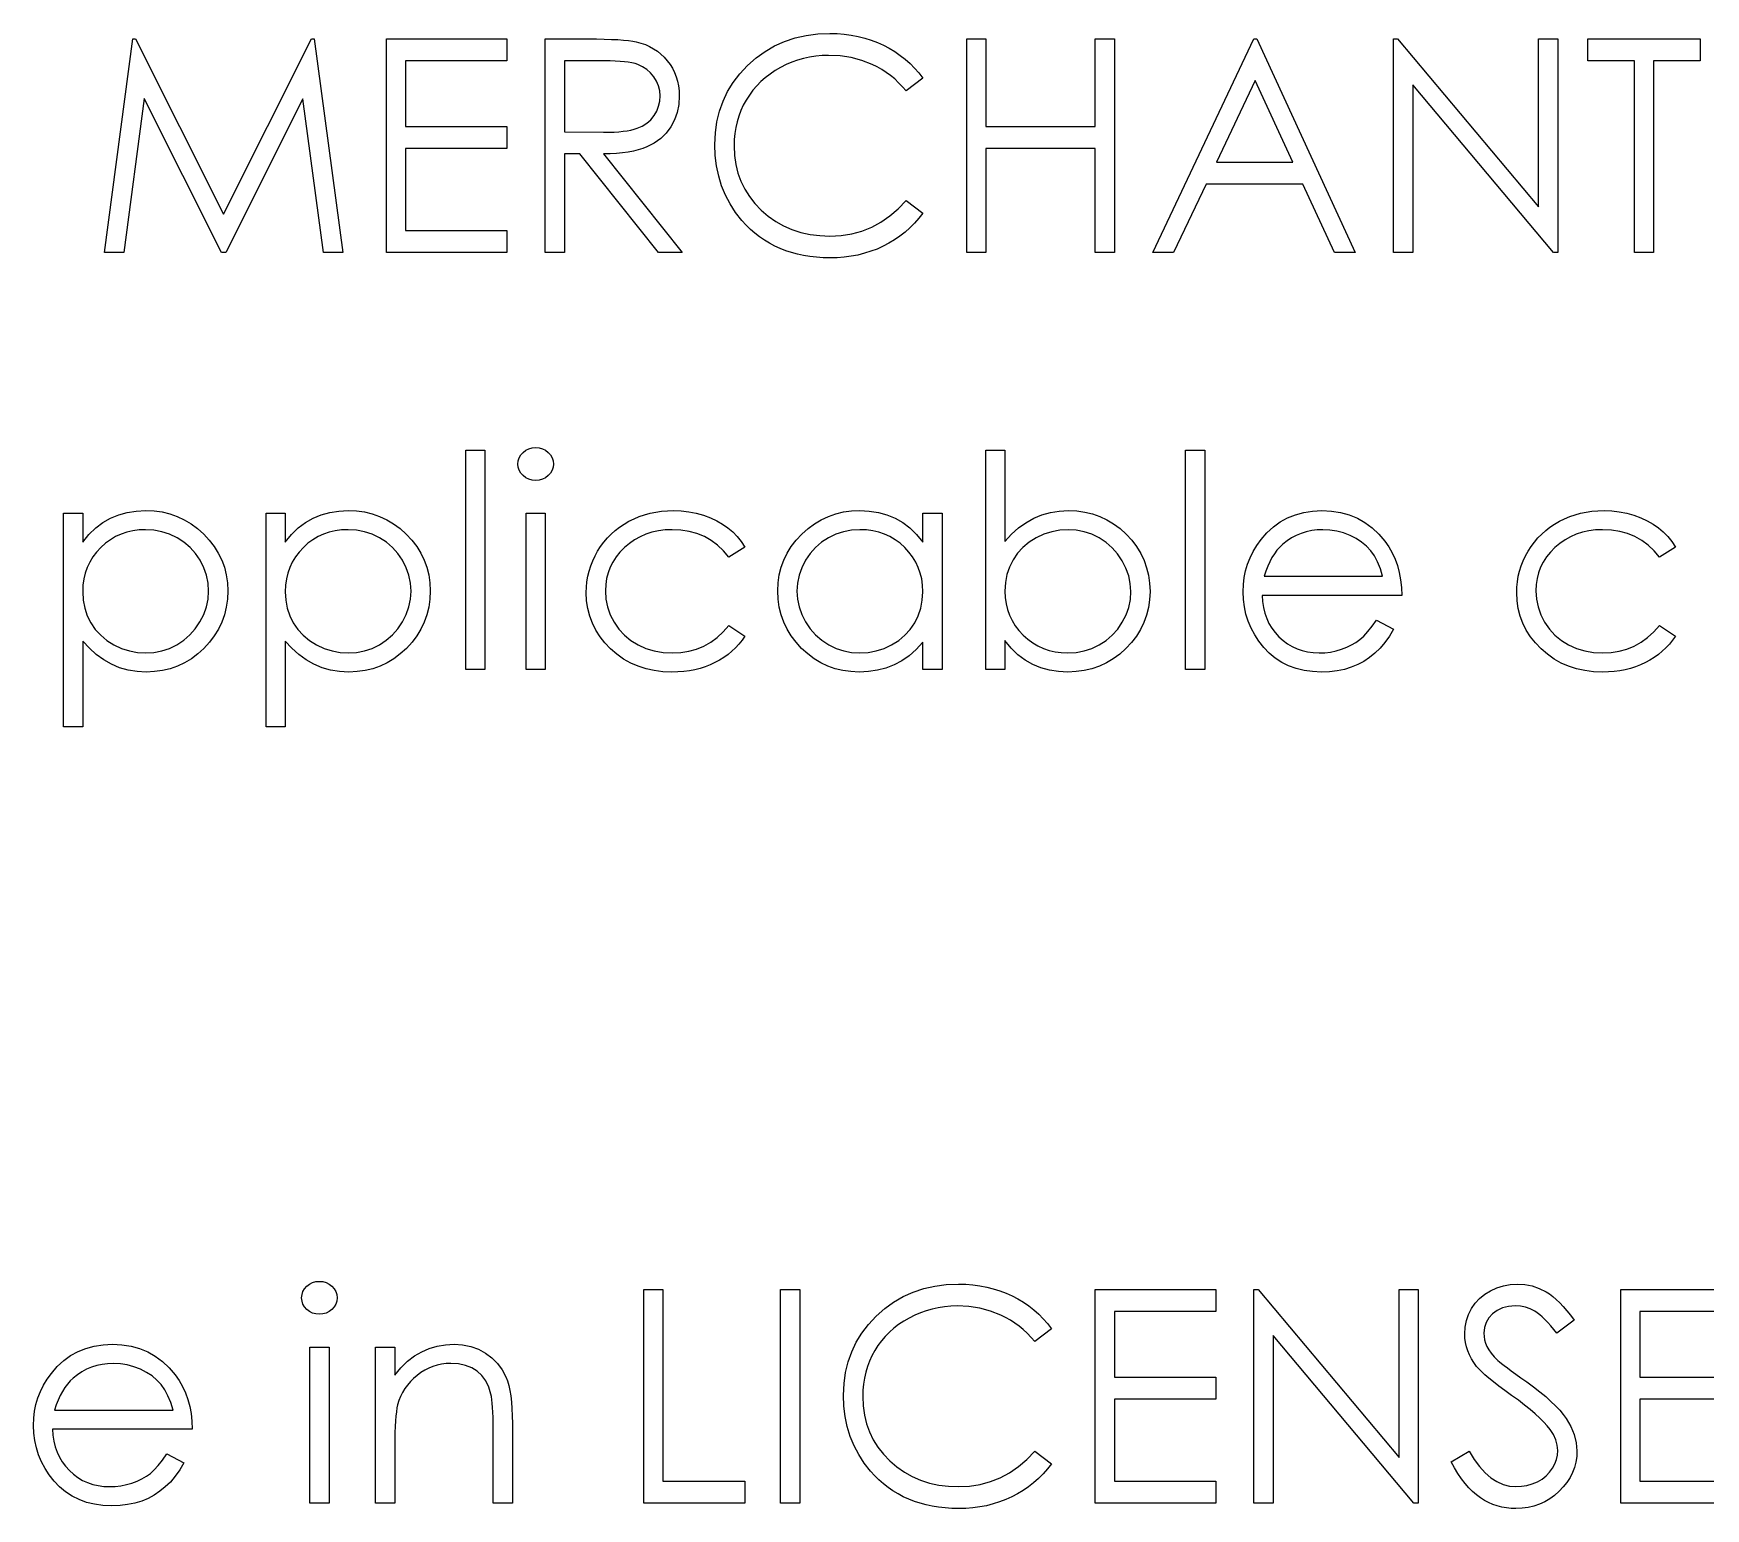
# Model space of a CAD drawing. Header units: millimetres. Extents: x -49 to 245, y 0 to 119.
# Drawn here: x 34.91 to 62.33, y 67.29 to 91.47 of the extents above; entities that cross this region are included whole.
import ezdxf

# ---------------------------------------------------------------- set-up
doc = ezdxf.new("R2010")
doc.units = ezdxf.units.MM

msp = doc.modelspace()

# ---------------------------------------------------------------- linework, layer by layer
at = {"color": 7, "linetype": 'Continuous', "flags": 128}
for points in [[(36.077, 87.879), (36.539, 91.379), (36.539, 91.379), (36.584, 91.379), (36.584, 91.379), (38.029, 88.507), (38.029, 88.507), (39.471, 91.379), (39.471, 91.379), (39.516, 91.379), (39.516, 91.379), (39.981, 87.879), (39.981, 87.879), (39.665, 87.879), (39.665, 87.879), (39.33, 90.397), (39.33, 90.397), (38.067, 87.879), (38.067, 87.879), (37.996, 87.879), (37.996, 87.879), (36.728, 90.403), (36.728, 90.403), (36.393, 87.879), (36.393, 87.879), (36.077, 87.879)], [(40.699, 91.379), (42.673, 91.379), (42.673, 91.379), (42.673, 91.02), (42.673, 91.02), (41.013, 91.02), (41.013, 91.02), (41.013, 89.943), (41.013, 89.943), (42.673, 89.943), (42.673, 89.943), (42.673, 89.584), (42.673, 89.584), (41.013, 89.584), (41.013, 89.584), (41.013, 88.237), (41.013, 88.237), (42.673, 88.237), (42.673, 88.237), (42.673, 87.879), (42.673, 87.879), (40.699, 87.879), (40.699, 87.879), (40.699, 91.379)], [(43.301, 91.379), (44.002, 91.379), (44.002, 91.379), (44.142, 91.378), (44.271, 91.376), (44.388, 91.371), (44.493, 91.367), (44.586, 91.36), (44.667, 91.352), (44.737, 91.342), (44.795, 91.331), (44.795, 91.331), (44.871, 91.311), (44.944, 91.285), (45.014, 91.254), (45.079, 91.218), (45.141, 91.177), (45.199, 91.13), (45.253, 91.079), (45.304, 91.022), (45.35, 90.962), (45.39, 90.898), (45.424, 90.83), (45.451, 90.759), (45.473, 90.685), (45.488, 90.608), (45.497, 90.527), (45.5, 90.443), (45.5, 90.443), (45.492, 90.303), (45.466, 90.173), (45.422, 90.051), (45.362, 89.937), (45.286, 89.835), (45.195, 89.746), (45.088, 89.67), (44.967, 89.607), (44.9, 89.582), (44.827, 89.558), (44.748, 89.539), (44.662, 89.523), (44.571, 89.511), (44.473, 89.502), (44.369, 89.496), (44.259, 89.494), (44.259, 89.494), (45.545, 87.879), (45.545, 87.879), (45.157, 87.879), (45.157, 87.879), (43.871, 89.494), (43.871, 89.494), (43.616, 89.494), (43.616, 89.494), (43.616, 87.879), (43.616, 87.879), (43.301, 87.879), (43.301, 87.879), (43.301, 91.379)], [(49.494, 90.736), (49.219, 90.526), (49.219, 90.526), (49.159, 90.595), (49.097, 90.661), (49.032, 90.722), (48.964, 90.778), (48.892, 90.83), (48.819, 90.878), (48.742, 90.921), (48.662, 90.961), (48.495, 91.026), (48.32, 91.072), (48.138, 91.1), (47.947, 91.109), (47.947, 91.109), (47.842, 91.106), (47.738, 91.097), (47.637, 91.081), (47.538, 91.059), (47.44, 91.031), (47.344, 90.998), (47.251, 90.957), (47.159, 90.911), (47.071, 90.859), (46.988, 90.803), (46.91, 90.743), (46.837, 90.678), (46.769, 90.609), (46.707, 90.536), (46.649, 90.459), (46.597, 90.377), (46.55, 90.292), (46.51, 90.205), (46.475, 90.115), (46.447, 90.022), (46.426, 89.926), (46.41, 89.829), (46.4, 89.728), (46.398, 89.625), (46.398, 89.625), (46.405, 89.47), (46.426, 89.322), (46.46, 89.18), (46.509, 89.046), (46.572, 88.917), (46.649, 88.795), (46.739, 88.679), (46.844, 88.571), (46.959, 88.472), (47.081, 88.385), (47.211, 88.313), (47.348, 88.254), (47.492, 88.207), (47.644, 88.174), (47.803, 88.154), (47.969, 88.148), (47.969, 88.148), (48.152, 88.157), (48.327, 88.184), (48.495, 88.23), (48.655, 88.294), (48.807, 88.376), (48.953, 88.476), (49.089, 88.594), (49.219, 88.731), (49.219, 88.731), (49.494, 88.523), (49.494, 88.523), (49.427, 88.438), (49.355, 88.357), (49.28, 88.282), (49.201, 88.212), (49.117, 88.146), (49.03, 88.086), (48.938, 88.031), (48.842, 87.98), (48.744, 87.935), (48.642, 87.897), (48.537, 87.864), (48.43, 87.836), (48.319, 87.815), (48.206, 87.801), (48.09, 87.792), (47.971, 87.789), (47.971, 87.789), (47.858, 87.791), (47.748, 87.799), (47.641, 87.811), (47.538, 87.827), (47.437, 87.848), (47.339, 87.875), (47.245, 87.906), (47.153, 87.942), (47.064, 87.982), (46.978, 88.028), (46.895, 88.078), (46.816, 88.133), (46.739, 88.193), (46.665, 88.257), (46.595, 88.327), (46.527, 88.401), (46.527, 88.401), (46.424, 88.533), (46.333, 88.673), (46.257, 88.819), (46.194, 88.972), (46.146, 89.131), (46.112, 89.297), (46.091, 89.469), (46.084, 89.649), (46.084, 89.649), (46.092, 89.837), (46.117, 90.018), (46.159, 90.192), (46.218, 90.357), (46.293, 90.515), (46.386, 90.665), (46.494, 90.808), (46.621, 90.943), (46.759, 91.067), (46.906, 91.173), (47.062, 91.263), (47.226, 91.337), (47.398, 91.395), (47.579, 91.435), (47.769, 91.46), (47.967, 91.468), (47.967, 91.468), (48.087, 91.465), (48.205, 91.456), (48.319, 91.441), (48.431, 91.42), (48.54, 91.393), (48.645, 91.36), (48.749, 91.32), (48.848, 91.275), (48.944, 91.225), (49.036, 91.17), (49.124, 91.109), (49.206, 91.045), (49.285, 90.975), (49.359, 90.9), (49.429, 90.82), (49.494, 90.736)], [(50.212, 91.379), (50.526, 91.379), (50.526, 91.379), (50.526, 89.943), (50.526, 89.943), (52.321, 89.943), (52.321, 89.943), (52.321, 91.379), (52.321, 91.379), (52.635, 91.379), (52.635, 91.379), (52.635, 87.879), (52.635, 87.879), (52.321, 87.879), (52.321, 87.879), (52.321, 89.584), (52.321, 89.584), (50.526, 89.584), (50.526, 89.584), (50.526, 87.879), (50.526, 87.879), (50.212, 87.879), (50.212, 87.879), (50.212, 91.379)], [(54.968, 91.379), (56.584, 87.879), (56.584, 87.879), (56.242, 87.879), (56.242, 87.879), (55.725, 89), (55.725, 89), (54.138, 89), (54.138, 89), (53.606, 87.879), (53.606, 87.879), (53.263, 87.879), (53.263, 87.879), (54.923, 91.379), (54.923, 91.379), (54.968, 91.379)], [(57.212, 87.879), (57.212, 91.379), (57.212, 91.379), (57.278, 91.379), (57.278, 91.379), (59.59, 88.624), (59.59, 88.624), (59.59, 91.379), (59.59, 91.379), (59.904, 91.379), (59.904, 91.379), (59.904, 87.879), (59.904, 87.879), (59.833, 87.879), (59.833, 87.879), (57.526, 90.627), (57.526, 90.627), (57.526, 87.879), (57.526, 87.879), (57.212, 87.879)], [(60.398, 91.02), (60.398, 91.379), (60.398, 91.379), (62.237, 91.379), (62.237, 91.379), (62.237, 91.02), (62.237, 91.02), (61.475, 91.02), (61.475, 91.02), (61.475, 87.879), (61.475, 87.879), (61.16, 87.879), (61.16, 87.879), (61.16, 91.02), (61.16, 91.02), (60.398, 91.02)], [(43.616, 91.02), (43.616, 89.853), (43.616, 89.853), (44.256, 89.848), (44.256, 89.848), (44.346, 89.849), (44.43, 89.852), (44.508, 89.857), (44.58, 89.864), (44.646, 89.873), (44.706, 89.884), (44.76, 89.898), (44.808, 89.913), (44.892, 89.951), (44.967, 89.998), (45.031, 90.055), (45.086, 90.122), (45.13, 90.196), (45.161, 90.274), (45.18, 90.357), (45.186, 90.443), (45.186, 90.443), (45.18, 90.527), (45.161, 90.608), (45.129, 90.684), (45.084, 90.757), (45.03, 90.823), (44.967, 90.878), (44.897, 90.923), (44.819, 90.959), (44.774, 90.973), (44.723, 90.985), (44.664, 90.996), (44.6, 91.004), (44.528, 91.011), (44.449, 91.016), (44.364, 91.019), (44.272, 91.02), (44.272, 91.02), (43.616, 91.02)], [(54.942, 90.696), (54.308, 89.359), (54.308, 89.359), (55.559, 89.359), (55.559, 89.359), (54.942, 90.696)], [(42, 84.635), (42.314, 84.635), (42.314, 84.635), (42.314, 81.045), (42.314, 81.045), (42, 81.045), (42, 81.045), (42, 84.635)], [(43.143, 84.68), (43.201, 84.675), (43.255, 84.66), (43.305, 84.635), (43.35, 84.601), (43.388, 84.559), (43.414, 84.513), (43.431, 84.463), (43.436, 84.409), (43.436, 84.409), (43.431, 84.357), (43.414, 84.307), (43.388, 84.262), (43.35, 84.221), (43.305, 84.186), (43.255, 84.161), (43.201, 84.146), (43.143, 84.141), (43.143, 84.141), (43.086, 84.146), (43.033, 84.161), (42.983, 84.186), (42.938, 84.221), (42.901, 84.262), (42.875, 84.307), (42.858, 84.357), (42.853, 84.409), (42.853, 84.409), (42.858, 84.463), (42.875, 84.513), (42.901, 84.559), (42.938, 84.601), (42.983, 84.635), (43.033, 84.66), (43.086, 84.675), (43.143, 84.68)], [(50.526, 81.045), (50.526, 84.635), (50.526, 84.635), (50.84, 84.635), (50.84, 84.635), (50.84, 83.139), (50.84, 83.139), (50.949, 83.259), (51.063, 83.362), (51.184, 83.449), (51.311, 83.521), (51.445, 83.576), (51.585, 83.616), (51.731, 83.64), (51.883, 83.648), (51.883, 83.648), (52.019, 83.641), (52.15, 83.623), (52.275, 83.593), (52.396, 83.551), (52.511, 83.496), (52.622, 83.43), (52.727, 83.351), (52.827, 83.26), (52.919, 83.16), (52.998, 83.056), (53.065, 82.946), (53.121, 82.831), (53.163, 82.711), (53.194, 82.586), (53.212, 82.455), (53.218, 82.319), (53.218, 82.319), (53.212, 82.185), (53.194, 82.056), (53.163, 81.932), (53.119, 81.813), (53.064, 81.699), (52.996, 81.59), (52.916, 81.485), (52.823, 81.387), (52.722, 81.296), (52.616, 81.218), (52.505, 81.151), (52.389, 81.097), (52.267, 81.054), (52.141, 81.024), (52.009, 81.007), (51.873, 81), (51.873, 81), (51.718, 81.008), (51.57, 81.031), (51.43, 81.07), (51.296, 81.124), (51.171, 81.196), (51.053, 81.285), (50.943, 81.393), (50.84, 81.518), (50.84, 81.518), (50.84, 81.045), (50.84, 81.045), (50.526, 81.045)], [(53.801, 84.635), (54.116, 84.635), (54.116, 84.635), (54.116, 81.045), (54.116, 81.045), (53.802, 81.045), (53.802, 81.045), (53.802, 84.635)], [(35.404, 83.603), (35.718, 83.603), (35.718, 83.603), (35.718, 83.13), (35.718, 83.13), (35.821, 83.256), (35.931, 83.363), (36.049, 83.453), (36.175, 83.524), (36.308, 83.578), (36.448, 83.617), (36.596, 83.64), (36.752, 83.648), (36.752, 83.648), (36.888, 83.641), (37.019, 83.624), (37.146, 83.594), (37.267, 83.551), (37.383, 83.497), (37.494, 83.43), (37.601, 83.352), (37.702, 83.261), (37.794, 83.163), (37.874, 83.058), (37.942, 82.949), (37.998, 82.836), (38.041, 82.717), (38.072, 82.593), (38.09, 82.464), (38.096, 82.331), (38.096, 82.331), (38.09, 82.195), (38.072, 82.064), (38.042, 81.938), (37.999, 81.818), (37.944, 81.702), (37.876, 81.592), (37.797, 81.488), (37.705, 81.388), (37.605, 81.297), (37.5, 81.218), (37.389, 81.152), (37.274, 81.097), (37.153, 81.055), (37.028, 81.025), (36.897, 81.007), (36.761, 81), (36.761, 81), (36.609, 81.008), (36.463, 81.033), (36.323, 81.072), (36.189, 81.128), (36.062, 81.199), (35.941, 81.287), (35.827, 81.39), (35.718, 81.509), (35.718, 81.509), (35.718, 80.103), (35.718, 80.103), (35.404, 80.103), (35.404, 80.103), (35.404, 83.603)], [(38.725, 83.603), (39.039, 83.603), (39.039, 83.603), (39.039, 83.13), (39.039, 83.13), (39.142, 83.256), (39.252, 83.363), (39.37, 83.453), (39.495, 83.524), (39.628, 83.578), (39.769, 83.617), (39.916, 83.64), (40.072, 83.648), (40.072, 83.648), (40.208, 83.641), (40.34, 83.624), (40.466, 83.594), (40.587, 83.551), (40.704, 83.497), (40.815, 83.43), (40.921, 83.352), (41.022, 83.261), (41.115, 83.163), (41.195, 83.058), (41.263, 82.949), (41.318, 82.836), (41.361, 82.717), (41.392, 82.593), (41.411, 82.464), (41.417, 82.331), (41.417, 82.331), (41.411, 82.195), (41.392, 82.064), (41.362, 81.938), (41.319, 81.818), (41.264, 81.702), (41.197, 81.592), (41.118, 81.488), (41.026, 81.388), (40.925, 81.297), (40.82, 81.218), (40.709, 81.152), (40.594, 81.097), (40.474, 81.055), (40.348, 81.025), (40.217, 81.007), (40.082, 81), (40.082, 81), (39.93, 81.008), (39.783, 81.033), (39.644, 81.072), (39.51, 81.128), (39.383, 81.199), (39.262, 81.287), (39.147, 81.39), (39.039, 81.509), (39.039, 81.509), (39.039, 80.103), (39.039, 80.103), (38.725, 80.103), (38.725, 80.103), (38.725, 83.603)], [(46.577, 83.048), (46.314, 82.885), (46.314, 82.885), (46.225, 82.99), (46.128, 83.081), (46.023, 83.158), (45.911, 83.221), (45.79, 83.271), (45.662, 83.306), (45.527, 83.327), (45.383, 83.334), (45.383, 83.334), (45.268, 83.329), (45.157, 83.315), (45.052, 83.292), (44.952, 83.261), (44.857, 83.219), (44.766, 83.169), (44.681, 83.11), (44.6, 83.041), (44.527, 82.966), (44.464, 82.887), (44.41, 82.804), (44.367, 82.717), (44.332, 82.627), (44.308, 82.532), (44.294, 82.433), (44.289, 82.331), (44.289, 82.331), (44.298, 82.197), (44.324, 82.067), (44.369, 81.941), (44.432, 81.819), (44.51, 81.706), (44.602, 81.606), (44.707, 81.52), (44.825, 81.447), (44.954, 81.389), (45.09, 81.347), (45.234, 81.323), (45.385, 81.314), (45.385, 81.314), (45.524, 81.321), (45.657, 81.342), (45.782, 81.378), (45.902, 81.427), (46.015, 81.49), (46.121, 81.567), (46.221, 81.658), (46.314, 81.763), (46.314, 81.763), (46.577, 81.591), (46.577, 81.591), (46.529, 81.523), (46.478, 81.458), (46.421, 81.398), (46.362, 81.342), (46.299, 81.289), (46.231, 81.241), (46.159, 81.196), (46.084, 81.155), (46.006, 81.119), (45.924, 81.087), (45.841, 81.061), (45.754, 81.039), (45.665, 81.022), (45.572, 81.01), (45.478, 81.002), (45.38, 81), (45.38, 81), (45.232, 81.006), (45.09, 81.024), (44.955, 81.054), (44.826, 81.095), (44.703, 81.148), (44.587, 81.213), (44.477, 81.291), (44.374, 81.38), (44.28, 81.477), (44.2, 81.58), (44.131, 81.687), (44.075, 81.8), (44.031, 81.919), (44, 82.041), (43.981, 82.17), (43.975, 82.303), (43.975, 82.303), (43.977, 82.393), (43.986, 82.482), (44.001, 82.57), (44.022, 82.656), (44.047, 82.74), (44.08, 82.823), (44.118, 82.903), (44.161, 82.982), (44.21, 83.059), (44.263, 83.13), (44.321, 83.198), (44.383, 83.261), (44.449, 83.32), (44.52, 83.375), (44.596, 83.425), (44.675, 83.472), (44.758, 83.513), (44.843, 83.549), (44.931, 83.579), (45.021, 83.604), (45.114, 83.623), (45.209, 83.637), (45.306, 83.645), (45.406, 83.648), (45.406, 83.648), (45.532, 83.643), (45.656, 83.628), (45.777, 83.604), (45.896, 83.57), (46.01, 83.528), (46.115, 83.48), (46.21, 83.426), (46.297, 83.367), (46.377, 83.3), (46.45, 83.225), (46.517, 83.141), (46.577, 83.048)], [(49.808, 83.603), (49.808, 81.045), (49.808, 81.045), (49.494, 81.045), (49.494, 81.045), (49.494, 81.488), (49.494, 81.488), (49.385, 81.37), (49.271, 81.269), (49.149, 81.185), (49.021, 81.117), (48.887, 81.066), (48.748, 81.03), (48.601, 81.007), (48.449, 81), (48.449, 81), (48.314, 81.007), (48.183, 81.025), (48.058, 81.055), (47.937, 81.097), (47.822, 81.152), (47.712, 81.218), (47.606, 81.297), (47.506, 81.388), (47.414, 81.488), (47.335, 81.592), (47.268, 81.702), (47.213, 81.818), (47.17, 81.938), (47.14, 82.064), (47.122, 82.195), (47.116, 82.331), (47.116, 82.331), (47.122, 82.464), (47.14, 82.593), (47.171, 82.717), (47.214, 82.836), (47.27, 82.949), (47.337, 83.058), (47.417, 83.163), (47.51, 83.261), (47.611, 83.352), (47.717, 83.43), (47.828, 83.497), (47.944, 83.551), (48.066, 83.594), (48.192, 83.624), (48.323, 83.641), (48.459, 83.648), (48.459, 83.648), (48.615, 83.64), (48.764, 83.617), (48.905, 83.578), (49.038, 83.524), (49.164, 83.453), (49.282, 83.363), (49.391, 83.256), (49.494, 83.13), (49.494, 83.13), (49.494, 83.603), (49.494, 83.603), (49.808, 83.603)], [(56.933, 81.853), (57.212, 81.706), (57.212, 81.706), (57.143, 81.589), (57.069, 81.484), (56.991, 81.39), (56.907, 81.309), (56.818, 81.238), (56.724, 81.176), (56.624, 81.123), (56.518, 81.079), (56.407, 81.044), (56.288, 81.02), (56.163, 81.005), (56.03, 81), (56.03, 81), (55.883, 81.007), (55.744, 81.026), (55.614, 81.057), (55.491, 81.101), (55.378, 81.158), (55.272, 81.227), (55.174, 81.309), (55.085, 81.404), (55.005, 81.507), (54.935, 81.612), (54.877, 81.722), (54.829, 81.835), (54.791, 81.95), (54.765, 82.069), (54.749, 82.192), (54.744, 82.317), (54.744, 82.317), (54.749, 82.435), (54.762, 82.55), (54.785, 82.661), (54.817, 82.77), (54.859, 82.875), (54.909, 82.977), (54.97, 83.076), (55.038, 83.171), (55.038, 83.171), (55.136, 83.282), (55.241, 83.38), (55.354, 83.461), (55.475, 83.529), (55.604, 83.58), (55.741, 83.618), (55.885, 83.64), (56.038, 83.648), (56.038, 83.648), (56.195, 83.64), (56.344, 83.616), (56.485, 83.577), (56.618, 83.522), (56.743, 83.451), (56.859, 83.364), (56.968, 83.262), (57.068, 83.144), (57.068, 83.144), (57.133, 83.052), (57.188, 82.956), (57.236, 82.853), (57.274, 82.745), (57.305, 82.631), (57.327, 82.512), (57.341, 82.387), (57.346, 82.257), (57.346, 82.257), (55.058, 82.257), (55.058, 82.257), (55.064, 82.156), (55.078, 82.059), (55.101, 81.967), (55.132, 81.88), (55.169, 81.798), (55.216, 81.72), (55.27, 81.647), (55.333, 81.579), (55.401, 81.517), (55.474, 81.463), (55.55, 81.417), (55.631, 81.38), (55.715, 81.352), (55.803, 81.331), (55.895, 81.319), (55.991, 81.314), (55.991, 81.314), (56.085, 81.318), (56.177, 81.329), (56.268, 81.348), (56.358, 81.374), (56.444, 81.406), (56.523, 81.444), (56.595, 81.486), (56.661, 81.533), (56.725, 81.59), (56.792, 81.663), (56.861, 81.75), (56.933, 81.853)], [(61.834, 83.048), (61.571, 82.885), (61.571, 82.885), (61.482, 82.99), (61.384, 83.081), (61.28, 83.158), (61.167, 83.221), (61.047, 83.271), (60.919, 83.306), (60.783, 83.327), (60.64, 83.334), (60.64, 83.334), (60.525, 83.329), (60.414, 83.315), (60.309, 83.292), (60.208, 83.261), (60.113, 83.219), (60.023, 83.169), (59.937, 83.11), (59.856, 83.041), (59.783, 82.966), (59.72, 82.887), (59.666, 82.804), (59.623, 82.717), (59.589, 82.627), (59.565, 82.532), (59.55, 82.433), (59.545, 82.331), (59.545, 82.331), (59.554, 82.197), (59.581, 82.067), (59.626, 81.941), (59.688, 81.819), (59.767, 81.706), (59.858, 81.606), (59.963, 81.52), (60.081, 81.447), (60.21, 81.389), (60.346, 81.347), (60.49, 81.323), (60.642, 81.314), (60.642, 81.314), (60.78, 81.321), (60.913, 81.342), (61.038, 81.378), (61.158, 81.427), (61.271, 81.49), (61.377, 81.567), (61.477, 81.658), (61.571, 81.763), (61.571, 81.763), (61.834, 81.591), (61.834, 81.591), (61.786, 81.523), (61.734, 81.458), (61.678, 81.398), (61.618, 81.342), (61.555, 81.289), (61.487, 81.241), (61.416, 81.196), (61.341, 81.155), (61.262, 81.119), (61.181, 81.087), (61.097, 81.061), (61.01, 81.039), (60.921, 81.022), (60.829, 81.01), (60.734, 81.002), (60.637, 81), (60.637, 81), (60.488, 81.006), (60.346, 81.024), (60.211, 81.054), (60.082, 81.095), (59.959, 81.148), (59.843, 81.213), (59.734, 81.291), (59.631, 81.38), (59.537, 81.477), (59.456, 81.58), (59.387, 81.687), (59.331, 81.8), (59.287, 81.919), (59.256, 82.041), (59.237, 82.17), (59.231, 82.303), (59.231, 82.303), (59.234, 82.393), (59.243, 82.482), (59.257, 82.57), (59.278, 82.656), (59.304, 82.74), (59.336, 82.823), (59.374, 82.903), (59.417, 82.982), (59.467, 83.059), (59.52, 83.13), (59.577, 83.198), (59.64, 83.261), (59.706, 83.32), (59.776, 83.375), (59.852, 83.425), (59.931, 83.472), (60.014, 83.513), (60.1, 83.549), (60.187, 83.579), (60.278, 83.604), (60.37, 83.623), (60.465, 83.637), (60.562, 83.645), (60.663, 83.648), (60.663, 83.648), (60.788, 83.643), (60.912, 83.628), (61.034, 83.604), (61.153, 83.57), (61.266, 83.528), (61.372, 83.48), (61.467, 83.426), (61.554, 83.367), (61.633, 83.3), (61.706, 83.225), (61.773, 83.141), (61.834, 83.048)], [(42.987, 83.603), (43.301, 83.603), (43.301, 83.603), (43.301, 81.045), (43.301, 81.045), (42.987, 81.045), (42.987, 81.045), (42.987, 83.603)], [(36.749, 83.334), (36.642, 83.329), (36.54, 83.315), (36.442, 83.293), (36.348, 83.261), (36.258, 83.22), (36.173, 83.17), (36.092, 83.111), (36.015, 83.043), (35.946, 82.968), (35.886, 82.888), (35.835, 82.804), (35.792, 82.716), (35.76, 82.623), (35.737, 82.526), (35.723, 82.424), (35.718, 82.318), (35.718, 82.318), (35.727, 82.18), (35.751, 82.048), (35.792, 81.924), (35.851, 81.807), (35.924, 81.699), (36.013, 81.603), (36.115, 81.519), (36.231, 81.447), (36.357, 81.389), (36.486, 81.347), (36.618, 81.323), (36.754, 81.314), (36.754, 81.314), (36.887, 81.323), (37.016, 81.348), (37.141, 81.389), (37.262, 81.448), (37.375, 81.522), (37.476, 81.609), (37.564, 81.709), (37.641, 81.823), (37.702, 81.945), (37.747, 82.07), (37.773, 82.197), (37.782, 82.328), (37.782, 82.328), (37.774, 82.459), (37.747, 82.586), (37.704, 82.711), (37.642, 82.832), (37.566, 82.945), (37.478, 83.043), (37.378, 83.13), (37.266, 83.202), (37.144, 83.259), (37.018, 83.301), (36.886, 83.325), (36.749, 83.334)], [(40.069, 83.334), (39.963, 83.329), (39.86, 83.315), (39.762, 83.293), (39.668, 83.261), (39.579, 83.22), (39.494, 83.17), (39.412, 83.111), (39.336, 83.043), (39.267, 82.968), (39.206, 82.888), (39.155, 82.804), (39.113, 82.716), (39.081, 82.623), (39.058, 82.526), (39.044, 82.424), (39.039, 82.318), (39.039, 82.318), (39.047, 82.18), (39.072, 82.048), (39.113, 81.924), (39.171, 81.807), (39.245, 81.699), (39.333, 81.603), (39.436, 81.519), (39.552, 81.447), (39.677, 81.389), (39.806, 81.347), (39.938, 81.323), (40.074, 81.314), (40.074, 81.314), (40.207, 81.323), (40.336, 81.348), (40.462, 81.389), (40.583, 81.448), (40.695, 81.522), (40.796, 81.609), (40.885, 81.709), (40.961, 81.823), (41.023, 81.945), (41.068, 82.07), (41.094, 82.197), (41.103, 82.328), (41.103, 82.328), (41.094, 82.459), (41.068, 82.586), (41.024, 82.711), (40.963, 82.832), (40.887, 82.945), (40.798, 83.043), (40.698, 83.13), (40.586, 83.202), (40.465, 83.259), (40.339, 83.301), (40.207, 83.325), (40.069, 83.334)], [(48.463, 83.334), (48.326, 83.325), (48.194, 83.301), (48.068, 83.259), (47.946, 83.202), (47.834, 83.13), (47.734, 83.043), (47.646, 82.945), (47.569, 82.832), (47.508, 82.711), (47.465, 82.586), (47.438, 82.459), (47.43, 82.328), (47.43, 82.328), (47.439, 82.197), (47.465, 82.07), (47.509, 81.945), (47.571, 81.823), (47.648, 81.709), (47.736, 81.609), (47.837, 81.522), (47.95, 81.448), (48.071, 81.389), (48.197, 81.348), (48.326, 81.323), (48.46, 81.314), (48.46, 81.314), (48.596, 81.323), (48.729, 81.347), (48.857, 81.389), (48.982, 81.447), (49.098, 81.519), (49.2, 81.603), (49.287, 81.699), (49.361, 81.807), (49.419, 81.924), (49.461, 82.048), (49.485, 82.18), (49.494, 82.318), (49.494, 82.318), (49.489, 82.424), (49.475, 82.526), (49.452, 82.623), (49.419, 82.716), (49.377, 82.804), (49.326, 82.888), (49.266, 82.968), (49.196, 83.043), (49.119, 83.111), (49.039, 83.17), (48.953, 83.22), (48.864, 83.261), (48.77, 83.293), (48.672, 83.315), (48.57, 83.329), (48.463, 83.334)], [(51.871, 81.314), (52.008, 81.323), (52.14, 81.347), (52.266, 81.389), (52.387, 81.446), (52.5, 81.518), (52.6, 81.605), (52.688, 81.704), (52.764, 81.816), (52.826, 81.936), (52.869, 82.061), (52.896, 82.188), (52.904, 82.319), (52.904, 82.319), (52.895, 82.45), (52.869, 82.579), (52.824, 82.703), (52.762, 82.825), (52.686, 82.939), (52.598, 83.039), (52.497, 83.126), (52.384, 83.2), (52.263, 83.259), (52.138, 83.3), (52.009, 83.325), (51.876, 83.334), (51.876, 83.334), (51.74, 83.325), (51.608, 83.3), (51.479, 83.259), (51.353, 83.2), (51.237, 83.127), (51.134, 83.043), (51.046, 82.947), (50.972, 82.839), (50.914, 82.722), (50.873, 82.598), (50.848, 82.467), (50.84, 82.329), (50.84, 82.329), (50.845, 82.223), (50.859, 82.121), (50.882, 82.024), (50.914, 81.931), (50.956, 81.843), (51.008, 81.759), (51.068, 81.68), (51.137, 81.605), (51.214, 81.537), (51.295, 81.478), (51.38, 81.428), (51.47, 81.387), (51.564, 81.355), (51.662, 81.333), (51.764, 81.319), (51.871, 81.314)], [(57.032, 82.571), (56.995, 82.695), (56.95, 82.806), (56.897, 82.903), (56.837, 82.987), (56.768, 83.062), (56.688, 83.128), (56.598, 83.187), (56.498, 83.238), (56.391, 83.28), (56.281, 83.31), (56.169, 83.328), (56.054, 83.334), (56.054, 83.334), (55.96, 83.33), (55.869, 83.319), (55.781, 83.3), (55.698, 83.274), (55.617, 83.24), (55.54, 83.199), (55.466, 83.15), (55.395, 83.094), (55.395, 83.094), (55.346, 83.048), (55.3, 82.996), (55.258, 82.939), (55.218, 82.877), (55.182, 82.808), (55.148, 82.734), (55.118, 82.656), (55.091, 82.571), (55.091, 82.571), (57.032, 82.571)], [(39.598, 71.013), (39.656, 71.008), (39.71, 70.993), (39.76, 70.968), (39.805, 70.934), (39.843, 70.893), (39.87, 70.846), (39.886, 70.796), (39.891, 70.742), (39.891, 70.742), (39.886, 70.69), (39.87, 70.641), (39.843, 70.595), (39.805, 70.554), (39.76, 70.52), (39.71, 70.494), (39.656, 70.48), (39.598, 70.475), (39.598, 70.475), (39.541, 70.48), (39.488, 70.494), (39.438, 70.52), (39.393, 70.554), (39.356, 70.595), (39.33, 70.641), (39.314, 70.69), (39.308, 70.742), (39.308, 70.742), (39.314, 70.796), (39.33, 70.846), (39.356, 70.893), (39.393, 70.934), (39.438, 70.968), (39.488, 70.993), (39.541, 71.008), (39.598, 71.013)], [(44.917, 70.879), (45.231, 70.879), (45.231, 70.879), (45.231, 67.737), (45.231, 67.737), (46.577, 67.737), (46.577, 67.737), (46.577, 67.379), (46.577, 67.379), (44.917, 67.379), (44.917, 67.379), (44.917, 70.879)], [(47.16, 70.879), (47.475, 70.879), (47.475, 70.879), (47.475, 67.379), (47.475, 67.379), (47.16, 67.379), (47.16, 67.379), (47.16, 70.879)], [(51.603, 70.236), (51.328, 70.026), (51.328, 70.026), (51.268, 70.095), (51.206, 70.161), (51.141, 70.222), (51.073, 70.278), (51.001, 70.33), (50.928, 70.378), (50.85, 70.421), (50.771, 70.461), (50.604, 70.526), (50.429, 70.572), (50.247, 70.6), (50.056, 70.609), (50.056, 70.609), (49.951, 70.606), (49.847, 70.597), (49.746, 70.581), (49.647, 70.559), (49.548, 70.531), (49.453, 70.498), (49.36, 70.457), (49.268, 70.411), (49.18, 70.359), (49.097, 70.303), (49.019, 70.243), (48.946, 70.178), (48.878, 70.109), (48.816, 70.036), (48.758, 69.959), (48.706, 69.877), (48.659, 69.792), (48.619, 69.705), (48.584, 69.615), (48.556, 69.522), (48.535, 69.426), (48.519, 69.329), (48.509, 69.228), (48.507, 69.125), (48.507, 69.125), (48.514, 68.97), (48.535, 68.822), (48.569, 68.68), (48.618, 68.546), (48.681, 68.417), (48.758, 68.295), (48.848, 68.179), (48.953, 68.071), (49.068, 67.972), (49.19, 67.885), (49.32, 67.813), (49.457, 67.754), (49.601, 67.707), (49.753, 67.674), (49.912, 67.654), (50.078, 67.648), (50.078, 67.648), (50.261, 67.657), (50.436, 67.684), (50.604, 67.73), (50.764, 67.794), (50.916, 67.876), (51.062, 67.976), (51.198, 68.094), (51.328, 68.231), (51.328, 68.231), (51.603, 68.023), (51.603, 68.023), (51.535, 67.938), (51.464, 67.857), (51.389, 67.782), (51.31, 67.712), (51.226, 67.646), (51.139, 67.586), (51.047, 67.531), (50.951, 67.48), (50.853, 67.435), (50.751, 67.397), (50.646, 67.364), (50.538, 67.336), (50.428, 67.315), (50.315, 67.301), (50.199, 67.292), (50.08, 67.289), (50.08, 67.289), (49.967, 67.291), (49.857, 67.299), (49.75, 67.311), (49.647, 67.327), (49.546, 67.348), (49.448, 67.375), (49.354, 67.406), (49.262, 67.442), (49.173, 67.482), (49.087, 67.528), (49.004, 67.578), (48.924, 67.633), (48.848, 67.693), (48.774, 67.757), (48.704, 67.827), (48.636, 67.901), (48.636, 67.901), (48.533, 68.033), (48.442, 68.173), (48.366, 68.319), (48.303, 68.472), (48.255, 68.631), (48.221, 68.797), (48.2, 68.969), (48.193, 69.149), (48.193, 69.149), (48.201, 69.337), (48.226, 69.518), (48.268, 69.692), (48.327, 69.857), (48.402, 70.015), (48.495, 70.165), (48.603, 70.308), (48.73, 70.443), (48.868, 70.567), (49.015, 70.673), (49.171, 70.763), (49.335, 70.837), (49.507, 70.895), (49.688, 70.935), (49.878, 70.96), (50.076, 70.968), (50.076, 70.968), (50.196, 70.965), (50.314, 70.956), (50.428, 70.941), (50.54, 70.92), (50.649, 70.893), (50.754, 70.86), (50.857, 70.82), (50.957, 70.775), (51.053, 70.725), (51.145, 70.67), (51.233, 70.609), (51.315, 70.545), (51.394, 70.475), (51.468, 70.4), (51.538, 70.32), (51.603, 70.236)], [(52.321, 70.879), (54.295, 70.879), (54.295, 70.879), (54.295, 70.52), (54.295, 70.52), (52.635, 70.52), (52.635, 70.52), (52.635, 69.443), (52.635, 69.443), (54.295, 69.443), (54.295, 69.443), (54.295, 69.084), (54.295, 69.084), (52.635, 69.084), (52.635, 69.084), (52.635, 67.737), (52.635, 67.737), (54.295, 67.737), (54.295, 67.737), (54.295, 67.379), (54.295, 67.379), (52.321, 67.379), (52.321, 67.379), (52.321, 70.879)], [(54.923, 67.379), (54.923, 70.879), (54.923, 70.879), (54.989, 70.879), (54.989, 70.879), (57.302, 68.124), (57.302, 68.124), (57.302, 70.879), (57.302, 70.879), (57.616, 70.879), (57.616, 70.879), (57.616, 67.379), (57.616, 67.379), (57.544, 67.379), (57.544, 67.379), (55.237, 70.127), (55.237, 70.127), (55.237, 67.379), (55.237, 67.379), (54.923, 67.379)], [(58.154, 68.054), (58.45, 68.231), (58.45, 68.231), (58.535, 68.094), (58.622, 67.976), (58.714, 67.876), (58.808, 67.794), (58.906, 67.73), (59.007, 67.684), (59.111, 67.657), (59.218, 67.648), (59.218, 67.648), (59.31, 67.653), (59.399, 67.668), (59.485, 67.693), (59.569, 67.729), (59.646, 67.773), (59.713, 67.825), (59.771, 67.883), (59.819, 67.949), (59.856, 68.019), (59.883, 68.091), (59.898, 68.164), (59.904, 68.241), (59.904, 68.241), (59.896, 68.328), (59.873, 68.415), (59.833, 68.5), (59.779, 68.584), (59.779, 68.584), (59.731, 68.644), (59.675, 68.706), (59.609, 68.772), (59.535, 68.84), (59.451, 68.911), (59.359, 68.985), (59.258, 69.063), (59.148, 69.143), (59.148, 69.143), (59.037, 69.222), (58.939, 69.296), (58.851, 69.364), (58.774, 69.426), (58.707, 69.483), (58.652, 69.534), (58.608, 69.579), (58.574, 69.619), (58.574, 69.619), (58.528, 69.681), (58.489, 69.744), (58.455, 69.809), (58.428, 69.875), (58.406, 69.942), (58.39, 70.011), (58.381, 70.081), (58.378, 70.151), (58.378, 70.151), (58.385, 70.262), (58.406, 70.369), (58.441, 70.47), (58.489, 70.566), (58.551, 70.654), (58.623, 70.733), (58.707, 70.801), (58.802, 70.86), (58.905, 70.907), (59.013, 70.942), (59.124, 70.961), (59.241, 70.968), (59.241, 70.968), (59.364, 70.961), (59.484, 70.937), (59.599, 70.897), (59.711, 70.841), (59.766, 70.806), (59.821, 70.765), (59.878, 70.717), (59.936, 70.662), (59.994, 70.6), (60.053, 70.532), (60.113, 70.457), (60.173, 70.376), (60.173, 70.376), (59.889, 70.161), (59.889, 70.161), (59.837, 70.226), (59.788, 70.286), (59.74, 70.34), (59.694, 70.388), (59.65, 70.43), (59.608, 70.466), (59.568, 70.497), (59.53, 70.522), (59.454, 70.56), (59.375, 70.588), (59.292, 70.604), (59.206, 70.609), (59.206, 70.609), (59.098, 70.602), (59, 70.577), (58.913, 70.537), (58.836, 70.481), (58.773, 70.414), (58.728, 70.339), (58.702, 70.256), (58.693, 70.166), (58.693, 70.166), (58.695, 70.11), (58.705, 70.055), (58.72, 70), (58.742, 69.946), (58.772, 69.891), (58.812, 69.835), (58.862, 69.776), (58.923, 69.714), (58.923, 69.714), (58.946, 69.694), (58.979, 69.667), (59.023, 69.634), (59.077, 69.593), (59.141, 69.546), (59.215, 69.493), (59.299, 69.433), (59.394, 69.365), (59.394, 69.365), (59.507, 69.282), (59.612, 69.201), (59.706, 69.123), (59.792, 69.046), (59.868, 68.973), (59.936, 68.901), (59.994, 68.832), (60.042, 68.765), (60.119, 68.633), (60.174, 68.501), (60.207, 68.368), (60.218, 68.236), (60.218, 68.236), (60.214, 68.142), (60.2, 68.051), (60.178, 67.963), (60.145, 67.878), (60.105, 67.796), (60.054, 67.718), (59.995, 67.643), (59.927, 67.571), (59.851, 67.505), (59.773, 67.447), (59.69, 67.399), (59.604, 67.36), (59.514, 67.329), (59.419, 67.306), (59.321, 67.293), (59.218, 67.289), (59.218, 67.289), (59.139, 67.292), (59.061, 67.3), (58.986, 67.313), (58.912, 67.333), (58.84, 67.357), (58.77, 67.388), (58.702, 67.423), (58.636, 67.465), (58.571, 67.512), (58.508, 67.568), (58.446, 67.63), (58.385, 67.7), (58.325, 67.777), (58.267, 67.862), (58.21, 67.954), (58.154, 68.054)], [(60.936, 70.879), (62.91, 70.879), (62.91, 70.879), (62.91, 70.52), (62.91, 70.52), (61.25, 70.52), (61.25, 70.52), (61.25, 69.443), (61.25, 69.443), (62.91, 69.443), (62.91, 69.443), (62.91, 69.084), (62.91, 69.084), (61.25, 69.084), (61.25, 69.084), (61.25, 67.737), (61.25, 67.737), (62.91, 67.737), (62.91, 67.737), (62.91, 67.379), (62.91, 67.379), (60.936, 67.379), (60.936, 67.379), (60.936, 70.879)], [(37.099, 68.186), (37.378, 68.04), (37.378, 68.04), (37.31, 67.923), (37.236, 67.817), (37.158, 67.723), (37.073, 67.642), (36.984, 67.571), (36.89, 67.51), (36.79, 67.456), (36.685, 67.412), (36.574, 67.378), (36.455, 67.353), (36.33, 67.339), (36.197, 67.334), (36.197, 67.334), (36.05, 67.34), (35.911, 67.359), (35.781, 67.39), (35.658, 67.435), (35.544, 67.491), (35.438, 67.561), (35.34, 67.643), (35.251, 67.737), (35.171, 67.84), (35.102, 67.946), (35.044, 68.055), (34.996, 68.168), (34.958, 68.284), (34.932, 68.402), (34.916, 68.525), (34.91, 68.65), (34.91, 68.65), (34.915, 68.768), (34.929, 68.883), (34.952, 68.995), (34.984, 69.103), (35.025, 69.208), (35.076, 69.31), (35.136, 69.409), (35.205, 69.504), (35.205, 69.504), (35.302, 69.616), (35.408, 69.713), (35.52, 69.795), (35.642, 69.862), (35.771, 69.914), (35.907, 69.952), (36.052, 69.973), (36.205, 69.981), (36.205, 69.981), (36.362, 69.973), (36.511, 69.95), (36.652, 69.91), (36.785, 69.856), (36.909, 69.785), (37.026, 69.698), (37.134, 69.595), (37.235, 69.478), (37.235, 69.478), (37.299, 69.386), (37.355, 69.289), (37.402, 69.186), (37.441, 69.078), (37.472, 68.964), (37.494, 68.845), (37.507, 68.72), (37.513, 68.59), (37.513, 68.59), (35.225, 68.59), (35.225, 68.59), (35.231, 68.489), (35.245, 68.392), (35.267, 68.3), (35.298, 68.214), (35.336, 68.132), (35.382, 68.054), (35.437, 67.981), (35.499, 67.912), (35.568, 67.85), (35.64, 67.796), (35.717, 67.751), (35.797, 67.714), (35.882, 67.685), (35.97, 67.665), (36.062, 67.652), (36.158, 67.648), (36.158, 67.648), (36.252, 67.651), (36.344, 67.662), (36.435, 67.681), (36.524, 67.707), (36.611, 67.74), (36.69, 67.777), (36.762, 67.82), (36.828, 67.866), (36.892, 67.923), (36.958, 67.996), (37.028, 68.083), (37.099, 68.186)], [(39.443, 69.936), (39.757, 69.936), (39.757, 69.936), (39.757, 67.379), (39.757, 67.379), (39.443, 67.379), (39.443, 67.379), (39.443, 69.936)], [(40.519, 69.936), (40.834, 69.936), (40.834, 69.936), (40.834, 69.475), (40.834, 69.475), (40.937, 69.598), (41.045, 69.704), (41.158, 69.791), (41.277, 69.86), (41.401, 69.913), (41.531, 69.951), (41.666, 69.973), (41.807, 69.981), (41.807, 69.981), (41.948, 69.972), (42.082, 69.945), (42.206, 69.9), (42.323, 69.837), (42.428, 69.758), (42.519, 69.667), (42.595, 69.563), (42.656, 69.447), (42.681, 69.382), (42.703, 69.307), (42.721, 69.225), (42.736, 69.134), (42.748, 69.035), (42.756, 68.927), (42.762, 68.809), (42.763, 68.685), (42.763, 68.685), (42.763, 67.379), (42.763, 67.379), (42.449, 67.379), (42.449, 67.379), (42.449, 68.582), (42.449, 68.582), (42.448, 68.686), (42.447, 68.781), (42.444, 68.868), (42.44, 68.946), (42.434, 69.014), (42.428, 69.072), (42.42, 69.123), (42.412, 69.164), (42.412, 69.164), (42.376, 69.281), (42.326, 69.384), (42.263, 69.47), (42.187, 69.541), (42.097, 69.596), (41.995, 69.635), (41.88, 69.659), (41.752, 69.667), (41.752, 69.667), (41.676, 69.664), (41.603, 69.655), (41.53, 69.64), (41.461, 69.619), (41.393, 69.591), (41.327, 69.558), (41.263, 69.518), (41.202, 69.472), (41.143, 69.422), (41.091, 69.369), (41.043, 69.313), (41, 69.254), (40.963, 69.192), (40.931, 69.128), (40.904, 69.06), (40.882, 68.99), (40.882, 68.99), (40.871, 68.938), (40.861, 68.876), (40.852, 68.805), (40.845, 68.724), (40.841, 68.634), (40.836, 68.533), (40.834, 68.423), (40.834, 68.303), (40.834, 68.303), (40.834, 67.379), (40.834, 67.379), (40.519, 67.379), (40.519, 67.379), (40.519, 69.936)], [(37.199, 68.904), (37.162, 69.028), (37.116, 69.139), (37.064, 69.236), (37.003, 69.321), (36.935, 69.395), (36.855, 69.462), (36.765, 69.52), (36.665, 69.572), (36.558, 69.614), (36.448, 69.643), (36.336, 69.661), (36.221, 69.667), (36.221, 69.667), (36.127, 69.663), (36.036, 69.652), (35.948, 69.633), (35.865, 69.607), (35.783, 69.573), (35.706, 69.532), (35.633, 69.483), (35.562, 69.427), (35.562, 69.427), (35.513, 69.381), (35.467, 69.329), (35.424, 69.272), (35.385, 69.21), (35.349, 69.141), (35.315, 69.068), (35.285, 68.989), (35.258, 68.904), (35.258, 68.904), (37.199, 68.904)]]:
    msp.add_lwpolyline(points, dxfattribs=at)

doc.saveas('drawing.dxf')
